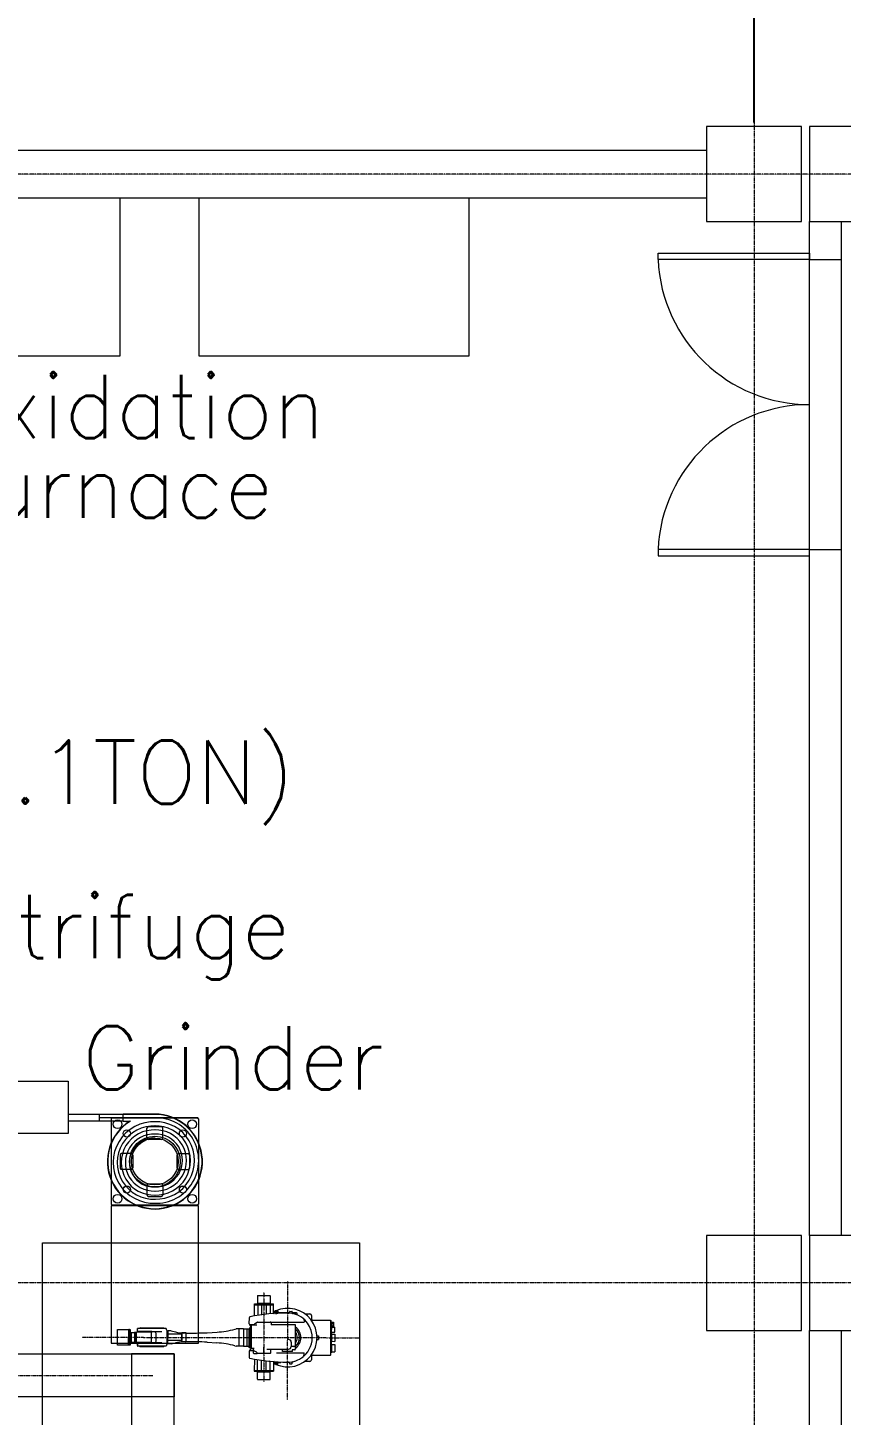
# Model space of a CAD drawing. Extents: x -59767 to 1106559, y -1290 to 1129522.
# Drawn here: x 117627 to 122758, y 295259 to 304019 of the extents above; entities that cross this region are included whole.
import ezdxf

# ---------------------------------------------------------------- set-up
doc = ezdxf.new("R2010")
doc.units = 0
doc.linetypes.add('CENTER', pattern=[2, 1.25, -0.25, 0.25, -0.25])
doc.layers.get('Defpoints').update_dxf_attribs({"linetype": 'CONTINUOUS', "lineweight": 9})
for name, color, linetype, lineweight in [('COLUMN', 2, 'CONTINUOUS', 9), ('TEXT', 3, 'CONTINUOUS', 9), ('WALL_200', 3, 'CONTINUOUS', 9), ('WALL_300', 7, 'CONTINUOUS', 9), ('중간선', 5, 'CONTINUOUS', 9), ('중심선', 1, 'CENTER', 9), ('치수선', 6, 'CONTINUOUS', 9)]:
    doc.layers.add(name, color=color, linetype=linetype, lineweight=lineweight)
doc.styles.get("Standard").update_dxf_attribs({"font": 'romans.shx', "bigfont": 'whtgtxt.shx'})
doc.dimstyles.new('ISO-25', dxfattribs={"dimscale": 200, "dimtxt": 3, "dimasz": 2.5, "dimexe": 1.25, "dimexo": 0.625, "dimtad": 1, "dimdec": 0, "dimdsep": 46, "dimtxsty": 'Standard', "dimcen": 2.5, "dimadec": 0, "dimazin": 0, "dimtp": 0.1, "dimtm": 0.1, "dimtfac": 0.6, "dimtdec": 0, "dimtmove": 0, "dimatfit": 3, "dimfxl": 1, "dimtvp": 1, "dimtolj": 1, "dimarcsym": 0})

# ---------------------------------------------------------------- blocks, each defined once
blk = doc.blocks.new('column600')
at = {"layer": 'COLUMN', "linetype": 'Continuous'}
blk.add_lwpolyline([(-300, -300), (300, -300), (300, 300), (-300, 300)], close=True, dxfattribs=at)
blk = doc.blocks.new('*D45')
at = {"layer": 'Defpoints', "color": 0}
for p in [(122858.2, 307586.5), (122208.2, 303294.9), (122858.2, 303294.9)]:
    blk.add_point(p, dxfattribs=at)
at = {"layer": '치수선', "color": 0, "lineweight": -2}
for p, q in [((122208.2, 303419.9), (122208.2, 307836.5)), ((122858.2, 303419.9), (122858.2, 307836.5)), ((121708.2, 307586.5), (121208.2, 307586.5)), ((122208.2, 307586.5), (122858.2, 307586.5)), ((123358.2, 307586.5), (125620.2, 307586.5))]:
    blk.add_line(p, q, dxfattribs=at)
at = {"layer": '치수선', "color": 0}
for points in [[(121708.2, 307503.2), (121708.2, 307669.9), (122208.2, 307586.5)], [(123358.2, 307669.9), (123358.2, 307503.2), (122858.2, 307586.5)]]:
    blk.add_solid(points, dxfattribs=at)
at = {"layer": '치수선', "color": 0, "insert": (124739.2, 308011.5), "char_height": 600, "attachment_point": 5}
blk.add_mtext('\\A1;650', dxfattribs=at)

msp = doc.modelspace()

# ---------------------------------------------------------------- linework, layer by layer
at = {"layer": 'TEXT', "lineweight": 9}
for p, q in [((122558.2, 302554.9), (122758.2, 302554.9)), ((122558.2, 300724.9), (122758.2, 300724.9))]:
    msp.add_line(p, q, dxfattribs=at)
for points in [[(122558.2, 302594.9), (122558.2, 302554.9), (121603.2, 302554.9), (121603.2, 302594.9)], [(122558.2, 300684.9), (122558.2, 300724.9), (121603.2, 300724.9), (121603.2, 300684.9)]]:
    msp.add_lwpolyline(points, close=True, dxfattribs=at)
for centre, start, end in [((122558.8, 302596.4), 182.489, 269.96179), ((122558.8, 300683.3), 90.03821, 177.511)]:
    msp.add_arc(centre, 956.5, start, end, dxfattribs=at)
at = {"layer": 'WALL_200', "ltscale": 0.5}
for points in [[(122758.2, 302794.9), (122758.2, 296394.9), (122558.2, 296394.9), (122558.2, 302794.9)], [(122758.2, 295794.9), (122758.2, 289394.9), (122558.2, 289394.9), (122558.2, 295794.9)]]:
    msp.add_lwpolyline(points, close=True, dxfattribs=at)
at = {"layer": 'WALL_300', "linetype": 'Continuous', "lineweight": 9}
for p, q in [((116508.2, 303244.9), (121908.2, 303244.9)), ((116508.2, 302944.9), (121908.2, 302944.9))]:
    msp.add_line(p, q, dxfattribs=at)
at = {"layer": '중간선'}
for p, q in [((118228.7, 297158.7), (117881.9, 297158.7)), ((118078.7, 297115.9), (118078.7, 297158.7)), ((118228.7, 297137.3), (118078.7, 297137.3)), ((118158.7, 297136), (118153.7, 297131)), ((118158.7, 297136), (118153.7, 297131)), ((118153.7, 297131), (118153.7, 296591)), ((118153.7, 297131), (118153.7, 296591)), ((118698.7, 297136), (118158.7, 297136)), ((118158.7, 297136), (118698.7, 297136)), ((118428.7, 297161), (118228.7, 297161)), ((118228.7, 297113.6), (118228.7, 297161)), ((118428.7, 297158.7), (118228.7, 297158.7)), ((118703.7, 297131), (118698.7, 297136)), ((118703.7, 297131), (118703.7, 296591)), ((118703.7, 297131), (118703.7, 296591)), ((118228.7, 297115.9), (117881.9, 297115.9)), ((118271, 297113.6), (118228.7, 297113.6)), ((118378.7, 297011), (118378.7, 297071)), ((118378.7, 297011), (118378.7, 297071)), ((118468.7, 297081), (118388.7, 297081)), ((118468.7, 297081), (118388.7, 297081)), ((118478.7, 297011), (118478.7, 297071)), ((118478.7, 297011), (118478.7, 297071)), ((118468.7, 297001), (118388.7, 297001)), ((118468.7, 297001), (118388.7, 297001)), ((118208.7, 296901), (118208.7, 296821)), ((118208.7, 296901), (118208.7, 296821)), ((118278.7, 296911), (118218.7, 296911)), ((118278.7, 296911), (118218.7, 296911)), ((118288.7, 296901), (118288.7, 296821)), ((118288.7, 296901), (118288.7, 296821)), ((118568.7, 296821), (118568.7, 296901)), ((118568.7, 296821), (118568.7, 296901)), ((118578.7, 296911), (118638.7, 296911)), ((118578.7, 296911), (118638.7, 296911)), ((118648.7, 296821), (118648.7, 296901)), ((118648.7, 296821), (118648.7, 296901)), ((118278.7, 296811), (118218.7, 296811)), ((118278.7, 296811), (118218.7, 296811)), ((118578.7, 296811), (118638.7, 296811)), ((118578.7, 296811), (118638.7, 296811)), ((118378.7, 296711), (118378.7, 296651)), ((118378.7, 296711), (118378.7, 296651)), ((118388.7, 296721), (118468.7, 296721)), ((118388.7, 296721), (118468.7, 296721)), ((118478.7, 296711), (118478.7, 296651)), ((118478.7, 296711), (118478.7, 296651)), ((118153.7, 296591), (118158.7, 296586)), ((118153.7, 296591), (118158.7, 296586)), ((118388.7, 296641), (118468.7, 296641)), ((118388.7, 296641), (118468.7, 296641)), ((118698.7, 296586), (118703.7, 296591)), ((118698.7, 296586), (118703.7, 296591)), ((118698.7, 296586), (118158.7, 296586)), ((118158.7, 296586), (118698.7, 296586)), ((119076.7, 296012.8), (119076.7, 295966.8)), ((119078.8, 296014.8), (119154.8, 296014.6)), ((119156.7, 296012.6), (119156.7, 295966.6)), ((119056.5, 295886.3), (119056.7, 295962.8)), ((119056.6, 295956.8), (119176.6, 295956.6)), ((119056.7, 295962.8), (119176.7, 295962.6)), ((119056.7, 295962.8), (119176.7, 295962.6)), ((119076.7, 295966.8), (119156.7, 295966.6)), ((119077.2, 295966.8), (119077.2, 295962.8)), ((119077.7, 295962.8), (119077.5, 295889.8)), ((119101.6, 295956.7), (119101.5, 295893.3)), ((119131.6, 295956.7), (119131.5, 295897)), ((119155.7, 295962.6), (119155.5, 295899.5)), ((119156.2, 295966.6), (119156.2, 295962.6)), ((119176.5, 295901.2), (119176.7, 295962.6)), ((119176.6, 295907.1), (119188.6, 295907.1)), ((119188.6, 295916.6), (119188.5, 295902.6)), ((119188.5, 295902.6), (119197.3, 295902.5)), ((119188.6, 295916.6), (119188.7, 295916.6)), ((119188.6, 295904.6), (119204.6, 295904.5)), ((119189.6, 295916.6), (119189.5, 295902.6)), ((119193.6, 295916.6), (119193.5, 295902.6)), ((119194.4, 295916.6), (119198.7, 295916.5)), ((119199.6, 295916.5), (119199.5, 295902.5)), ((119203.6, 295916.5), (119203.5, 295902.9)), ((119204.4, 295916.5), (119204.6, 295916.5)), ((119204.6, 295916.5), (119204.5, 295902.9)), ((119204.6, 295907), (119220, 295907)), ((119275.7, 295905.4), (119223.6, 295905.5)), ((119273.6, 295904.4), (119224.4, 295904.5)), ((119277.6, 295911.4), (119277.6, 295909.3)), ((119280.6, 295914.4), (119292.6, 295914.4)), ((119295.6, 295911.4), (119295.6, 295905.7)), ((119322.6, 295905.3), (119295.6, 295905.4)), ((119323.6, 295904.3), (119295.7, 295904.4)), ((119322.6, 295904.3), (119322.6, 295905.3)), ((119326.5, 295895), (119326.5, 295901.3)), ((119374.8, 295899.2), (119406.5, 295899.2)), ((118318.8, 295791.1), (118318.9, 295803)), ((118319, 295804.3), (118319.8, 295807)), ((118499.7, 295807.3), (118320.6, 295807.6)), ((118331.4, 295807.6), (118336.1, 295810.3)), ((118484.2, 295810), (118336.1, 295810.3)), ((118488.9, 295807.3), (118484.2, 295810)), ((118503.7, 295794.5), (118500.5, 295806.7)), ((118934, 295802.8), (118942.4, 295805)), ((118987.4, 295804.9), (118942.4, 295805)), ((118960.7, 295695), (118960.9, 295805)), ((118987.4, 295804.9), (118987.2, 295694.9)), ((118988.4, 295804.9), (118988.2, 295694.9)), ((118988.4, 295804.9), (118988.2, 295694.9)), ((118988.4, 295804.9), (119023.4, 295804.9)), ((119007.9, 295804.9), (119007.7, 295694.9)), ((119023.4, 295807.4), (119023.2, 295692.4)), ((119023.2, 295694.9), (119023.4, 295807.4)), ((119023.4, 295807.4), (119029.9, 295807.3)), ((119024.4, 295836.2), (119024.5, 295876)), ((119026.6, 295831.6), (119054.2, 295831.5)), ((119028, 295828.6), (119038.8, 295819.5)), ((119029.7, 295683.3), (119029.9, 295816.3)), ((119029.7, 295683.3), (119029.9, 295816.3)), ((119036.9, 295816.3), (119029.9, 295816.3)), ((119036.9, 295816.3), (119029.9, 295816.3)), ((119036.9, 295817.5), (119036.7, 295682.3)), ((119038.9, 295820.3), (119038.9, 295827.8)), ((119071.9, 295827.8), (119038.9, 295827.8)), ((119054.1, 295831.2), (119052.1, 295827.8)), ((119070.2, 295842), (119057.8, 295834.9)), ((119076.5, 295847.8), (119156.4, 295847.6)), ((119159.4, 295846.6), (119368.4, 295846.2)), ((119161.4, 295842.6), (119161.4, 295830.1)), ((119316.4, 295829.8), (119161.4, 295830.1)), ((119316.2, 295705.3), (119316.4, 295829.8)), ((119371.5, 295854.1), (119371.5, 295849.2)), ((119415.2, 295859.2), (119536.5, 295858.9)), ((119416.5, 295889.2), (119416.5, 295869.2)), ((119536.5, 295858.9), (119536.1, 295638.9)), ((119536.5, 295857.9), (119539.7, 295857.9)), ((119539.3, 295666.3), (119539.6, 295836.3)), ((119539.6, 295836.3), (119539.7, 295857.9)), ((119539.6, 295842.9), (119546.6, 295842.9)), ((119539.6, 295837.4), (119546.6, 295837.4)), ((119539.6, 295826.4), (119546.6, 295826.4)), ((119539.6, 295821), (119546.6, 295820.9)), ((119539.6, 295816.4), (119543.9, 295816.4)), ((119539.7, 295847.5), (119554.7, 295847.5)), ((119541.1, 295781.4), (119541.2, 295816.4)), ((119543.8, 295781.4), (119543.9, 295816.4)), ((119543.9, 295816.3), (119554.6, 295816.3)), ((119543.9, 295814.9), (119563.8, 295814.9)), ((119546.6, 295820.9), (119546.6, 295842.9)), ((119546.6, 295839.7), (119554.6, 295839.7)), ((119546.6, 295825.9), (119546.6, 295831.9)), ((119546.6, 295824.1), (119554.6, 295824.1)), ((119554.7, 295847.5), (119554.6, 295831.9)), ((119554.6, 295831.9), (119554.6, 295816.3)), ((119563.7, 295782.9), (119563.8, 295814.9)), ((118192.9, 295701.4), (118193.1, 295801.4)), ((118193.1, 295801.4), (118273.1, 295801.2)), ((118263.2, 295701.2), (118263.4, 295801.2)), ((118269.4, 295801.2), (118263.4, 295801.2)), ((118269.2, 295701.2), (118269.4, 295801.2)), ((118273.1, 295801.2), (118272.9, 295701.2)), ((118272.9, 295718.7), (118275.2, 295718.7)), ((118273, 295723.7), (118275.2, 295723.7)), ((118273.1, 295783.7), (118275.3, 295783.7)), ((118275.2, 295718.7), (118275.3, 295783.7)), ((118275.2, 295732.2), (118275.7, 295732.2)), ((118275.3, 295770.2), (118275.8, 295770.2)), ((118275.7, 295726.5), (118275.8, 295776)), ((118275.7, 295732.2), (118275.7, 295726.5)), ((118275.7, 295726.5), (118279.7, 295726.4)), ((118275.8, 295776), (118279.8, 295775.9)), ((118279.8, 295782.2), (118279.7, 295720.2)), ((118279.7, 295720.2), (118300.2, 295720.2)), ((118279.8, 295782.2), (118300.3, 295782.2)), ((118300.3, 295782.7), (118300.2, 295719.7)), ((118300.2, 295719.7), (118304.2, 295719.7)), ((118300.3, 295782.7), (118304.3, 295782.7)), ((118304.3, 295783.2), (118304.2, 295719.2)), ((118304.2, 295719.2), (118312.2, 295719.1)), ((118304.3, 295783.2), (118312.3, 295783.1)), ((118312.2, 295718.7), (118312.3, 295783.6)), ((118407.2, 295718.5), (118312.2, 295718.6)), ((118408.3, 295783.5), (118312.3, 295783.6)), ((118408.8, 295788), (118321.8, 295788.1)), ((118335.2, 295718.6), (118335.2, 295717.1)), ((118335.2, 295717.1), (118397.2, 295717)), ((118335.3, 295785.1), (118397.3, 295785)), ((118335.3, 295783.6), (118335.3, 295785.1)), ((118336.3, 295785.1), (118336.3, 295788.1)), ((118337, 295714.1), (118337, 295717.1)), ((118395.5, 295714), (118395.5, 295717)), ((118396.3, 295785), (118396.3, 295788)), ((118397.2, 295718.5), (118397.2, 295717)), ((118397.3, 295783.5), (118397.3, 295785)), ((118408.2, 295719.5), (118408.3, 295783.4)), ((118409.7, 295715.5), (118409.7, 295714)), ((118409.8, 295786.5), (118409.8, 295787)), ((118473.1, 295716.4), (118410.7, 295716.5)), ((118473.2, 295785.4), (118410.8, 295785.5)), ((118436.2, 295726.4), (118436.3, 295775.4)), ((118505.2, 295709), (118505.3, 295792.6)), ((118505.3, 295792.3), (118509.3, 295792.3)), ((118509.2, 295709.3), (118509.3, 295792.3)), ((118509.2, 295709.3), (118509.3, 295792.3)), ((118509.3, 295792.3), (118509.2, 295709.3)), ((118532.1, 295792.2), (118509.3, 295792.3)), ((118532, 295709.2), (118558.8, 295716.4)), ((118532.1, 295792.2), (118558.9, 295785)), ((118622.6, 295723.1), (118610.6, 295723.1)), ((118622.7, 295778.1), (118610.7, 295778.1)), ((118622.6, 295723.1), (118622.9, 295723.1)), ((118758.4, 295720.9), (118820.4, 295716.4)), ((118758.5, 295779.8), (118820.6, 295784)), ((118988.3, 295791.9), (118987.3, 295791.9)), ((119272.6, 295736.9), (119263.6, 295736.9)), ((119288.5, 295720.9), (119288.5, 295692.9)), ((119450.9, 295738.1), (119460.8, 295738.1)), ((119451, 295760.1), (119460.8, 295760.1)), ((119460.8, 295760.1), (119460.8, 295738.1)), ((119539.5, 295781.4), (119543.8, 295781.4)), ((119539.5, 295778.5), (119541.5, 295778.5)), ((119541.5, 295778.5), (119541.3, 295652.5)), ((119541.4, 295723.4), (119543.7, 295723.4)), ((119541.5, 295774.4), (119543.8, 295774.4)), ((119543.8, 295774.4), (119543.7, 295723.4)), ((119543.7, 295725.9), (119563.6, 295725.8)), ((119543.8, 295782.9), (119563.7, 295782.9)), ((119543.8, 295772), (119563.7, 295771.9)), ((119563.7, 295771.9), (119563.6, 295725.8)), ((118272.9, 295701.2), (118192.9, 295701.4)), ((118269.2, 295701.2), (118263.2, 295701.2)), ((118318.7, 295710.1), (118317.5, 295710.1)), ((118317.5, 295710.1), (118317.5, 295700.1)), ((118318.7, 295700.1), (118317.5, 295700.1)), ((118318.7, 295708.1), (118318.7, 295710.1)), ((118318.7, 295708.1), (118318.7, 295699.3)), ((118318.8, 295698), (118319.6, 295695.2)), ((118499.5, 295694.3), (118320.4, 295694.6)), ((118408.7, 295713), (118321.7, 295713.1)), ((118331.2, 295694.6), (118335.9, 295691.9)), ((118484, 295691.6), (118335.9, 295691.9)), ((118336.2, 295714.1), (118396.2, 295714)), ((118336.2, 295713.1), (118336.2, 295714.1)), ((118396.2, 295713), (118396.2, 295714)), ((118488.7, 295694.3), (118484, 295691.6)), ((118503.5, 295707.1), (118500.3, 295694.9)), ((118505.2, 295709.3), (118509.2, 295709.3)), ((118531.9, 295709.2), (118509.2, 295709.3)), ((118933.8, 295697.3), (118942.2, 295695)), ((118933.8, 295697.3), (118942.2, 295695)), ((118987.2, 295694.9), (118942.2, 295695)), ((118988.2, 295707.9), (118987.2, 295707.9)), ((118988.2, 295694.9), (119023.2, 295694.9)), ((118988.2, 295694.9), (119023.2, 295694.9)), ((119007.7, 295694.9), (119023.2, 295694.9)), ((119022.2, 295688.9), (119022.2, 295694.9)), ((119029.7, 295688.8), (119022.2, 295688.9)), ((119022.7, 295688.9), (119022.7, 295688.6)), ((119022.7, 295688.6), (119029.7, 295688.6)), ((119023.2, 295694.9), (119023.2, 295692.4)), ((119023.2, 295694.9), (119023.2, 295692.4)), ((119023.2, 295692.4), (119029.7, 295692.3)), ((119023.2, 295688.6), (119023.2, 295684.9)), ((119029.7, 295684.8), (119023.2, 295684.9)), ((119024.1, 295663.5), (119024, 295623.6)), ((119027.3, 295668.1), (119049.8, 295668.1)), ((119027.7, 295671.1), (119041.1, 295682.3)), ((119036.7, 295683.3), (119029.7, 295683.3)), ((119036.7, 295682.3), (119055.7, 295682.3)), ((119053.8, 295668.4), (119045.9, 295682.3)), ((119051.4, 295651.8), (119051.4, 295671.8)), ((119054.4, 295648.8), (119072.4, 295648.8)), ((119069.8, 295657.5), (119057.5, 295664.7)), ((119075.4, 295651.8), (119075.4, 295651.8)), ((119076.1, 295651.8), (119156.1, 295651.6)), ((119116.1, 295644.4), (119116.2, 295688.3)), ((119135.4, 295677.2), (119272.4, 295676.9)), ((119161.1, 295656.6), (119161.1, 295676.6)), ((119194.8, 295652.6), (119368.1, 295652.2)), ((119233.8, 295666), (119233.9, 295677.1)), ((119233.8, 295662.5), (119233.8, 295666)), ((119295.8, 295662.4), (119233.8, 295662.5)), ((119304.2, 295693.4), (119288.5, 295693.4)), ((119311.6, 295671.3), (119294.8, 295671.4)), ((119295.8, 295665.9), (119295.9, 295671.9)), ((119295.8, 295662.4), (119295.8, 295665.9)), ((119315.8, 295686.3), (119315.9, 295702)), ((119371.1, 295644.4), (119371.1, 295649.2)), ((119414.8, 295639.2), (119536.1, 295638.9)), ((119416.1, 295629.2), (119416, 295609.2)), ((119536.1, 295639.9), (119539.3, 295639.9)), ((119539.3, 295639.9), (119539.3, 295666.3)), ((119539.3, 295652.5), (119541.3, 295652.5)), ((119541.3, 295657.4), (119543.6, 295657.4)), ((119541.4, 295708.4), (119543.7, 295708.4)), ((119543.7, 295708.4), (119543.6, 295657.4)), ((119543.6, 295659.9), (119563.5, 295659.8)), ((119543.7, 295706), (119563.6, 295705.9)), ((119563.6, 295705.9), (119563.5, 295659.8)), ((119056, 295613.3), (119055.9, 295536.8)), ((119055.9, 295542.8), (119175.9, 295542.6)), ((119076.9, 295536.8), (119077, 295609.7)), ((119100.9, 295542.7), (119101, 295606.1)), ((119130.9, 295542.7), (119131, 295602.3)), ((119154.9, 295536.6), (119155, 295599.8)), ((119176, 295598), (119175.9, 295536.6)), ((119176, 295592.1), (119188, 295592.1)), ((119188, 295596.6), (119196.7, 295596.5)), ((119188, 295582.6), (119188, 295596.6)), ((119188, 295594.6), (119204, 295594.5)), ((119188, 295582.6), (119188.1, 295582.6)), ((119189, 295582.6), (119189, 295596.6)), ((119193, 295582.6), (119193, 295596.6)), ((119193.8, 295582.6), (119198.1, 295582.5)), ((119199, 295582.5), (119199, 295596.5)), ((119203, 295582.5), (119203, 295596.2)), ((119203.8, 295582.5), (119204, 295582.5)), ((119204, 295582.5), (119204, 295596.1)), ((119204, 295592), (119219.5, 295592)), ((119277, 295587.4), (119277, 295589.5)), ((119280, 295584.4), (119292, 295584.4)), ((119295, 295587.4), (119295, 295593)), ((119406, 295599.2), (119374.3, 295599.2)), ((119055.9, 295536.8), (119175.9, 295536.6)), ((119055.9, 295536.8), (119175.9, 295536.6)), ((119156.4, 295536.6), (119075.4, 295536.8)), ((119075.8, 295486.8), (119075.9, 295532.8)), ((119075.9, 295532.8), (119155.9, 295532.6)), ((119076.4, 295532.8), (119076.4, 295536.8)), ((119077.8, 295484.8), (119153.8, 295484.6)), ((119155.4, 295532.6), (119155.4, 295536.6)), ((119155.8, 295486.6), (119155.9, 295532.6))]:
    msp.add_line(p, q, dxfattribs=at)
for points in [[(118208.2, 301944.9), (116508.2, 301944.9), (116508.2, 302944.9), (118208.2, 302944.9)], [(120408.2, 301944.9), (118708.2, 301944.9), (118708.2, 302944.9), (120408.2, 302944.9)], [(117881.9, 297038.4), (117475.6, 297038.4), (117475.6, 297368.5), (117881.9, 297368.5)], [(118703.7, 296581.5), (118153.7, 296581.5), (118153.7, 295713.8), (118703.7, 295713.8)], [(119718.7, 296348.6), (119718.7, 295148.6), (117718.7, 295148.6), (117718.7, 296348.6)], [(118597.8, 295773.3), (118597.8, 295731.2), (118509.5, 295731.4), (118509.6, 295773.4)], [(118624.6, 295780.9), (118624.5, 295723.5), (118597.7, 295723.6), (118597.9, 295780.9)], [(108766.6, 295645.9), (118550.2, 295645.9), (118550.2, 295375.9), (108766.6, 295375.9)], [(118550.2, 295645.9), (118280.2, 295645.9), (118280.2, 293806.6), (118550.2, 293806.6)]]:
    msp.add_lwpolyline(points, close=True, dxfattribs=at)
msp.add_lwpolyline([(119311.6, 295671.4), (119312.2, 295671.5), (119312.7, 295671.9), (119313.2, 295672.5), (119313.7, 295673.4), (119314.2, 295674.4), (119314.6, 295675.7), (119314.9, 295677.2), (119315.3, 295678.8), (119315.5, 295680.6), (119315.7, 295682.5), (119315.8, 295684.4), (119315.8, 295686.4)], dxfattribs=at)
for centre, radius in [((118193.7, 297096), 27.5), ((118193.7, 297096), 27.5), ((118663.7, 297096), 27.5), ((118663.7, 297096), 27.5), ((118251.4, 297038.3), 22.5), ((118251.4, 297037.8), 22.5), ((118605.4, 297038.3), 22.5), ((118605.4, 297037.8), 22.5), ((118428.7, 296861), 160.1), ((118428.7, 296861), 147.7), ((118251.4, 296684.3), 22.5), ((118251.4, 296683.8), 22.5), ((118605.4, 296684.3), 22.5), ((118605.4, 296683.8), 22.5), ((118193.7, 296626), 27.5), ((118193.7, 296626), 27.5), ((118663.7, 296626), 27.5), ((118663.7, 296626), 27.5)]:
    msp.add_circle(centre, radius, dxfattribs=at)
for centre, radius, start, end in [((118428.7, 296861), 300, 121.85465, 90), ((118428.7, 296861), 297.7, 121.13553, 90), ((118435.1, 296867.5), 270, 267.79704, 91.36347), ((118422.3, 296854.6), 257.1, 87.02187, 272.37341), ((118422.3, 296854.6), 231.4, 87.02187, 272.37341), ((118422.3, 296854.6), 205.7, 87.02187, 272.37341), ((118422.3, 296854.6), 180, 87.02187, 272.37341), ((118388.7, 297071), 10, 90, 180), ((118388.7, 297071), 10, 90, 180), ((118435.1, 296867.5), 244.2, 267.79704, 92.20296), ((118435.1, 296867.5), 218.5, 267.79704, 92.20296), ((118435.1, 296867.5), 192.8, 267.79704, 92.20296), ((118435.1, 296867.5), 167.1, 267.79704, 92.20296), ((118468.7, 297071), 10, 0, 90), ((118468.7, 297071), 10, 0, 90), ((118422.3, 296854.6), 154.3, 87.02187, 272.37341), ((118388.7, 297011), 10, 180, 270), ((118388.7, 297011), 10, 180, 270), ((118468.7, 297011), 10, 270, 0), ((118468.7, 297011), 10, 270, 0), ((118218.7, 296901), 10, 90, 180), ((118218.7, 296901), 10, 90, 180), ((118278.7, 296901), 10, 0, 90), ((118278.7, 296901), 10, 0, 90), ((118578.7, 296901), 10, 90, 180), ((118578.7, 296901), 10, 90, 180), ((118638.7, 296901), 10, 0, 90), ((118638.7, 296901), 10, 0, 90), ((118218.7, 296821), 10, 180, 270), ((118218.7, 296821), 10, 180, 270), ((118278.7, 296821), 10, 270, 0), ((118278.7, 296821), 10, 270, 0), ((118578.7, 296821), 10, 180, 270), ((118578.7, 296821), 10, 180, 270), ((118638.7, 296821), 10, 270, 0), ((118638.7, 296821), 10, 270, 0), ((118388.7, 296711), 10, 90, 180), ((118388.7, 296711), 10, 90, 180), ((118468.7, 296711), 10, 0, 90), ((118468.7, 296711), 10, 0, 90), ((118388.7, 296651), 10, 180, 270), ((118388.7, 296651), 10, 180, 270), ((118468.7, 296651), 10, 270, 0), ((118468.7, 296651), 10, 270, 0), ((119078.7, 296012.8), 2, 89.89684, 179.89685), ((119154.7, 296012.6), 2, 359.89685, 89.89684), ((119264.4, 294704.4), 1200, 89.89681, 101.33593), ((119266.3, 295749.4), 185, 114.24309, 119.00674), ((119180.6, 295906.5), 5, 216.76673, 273.98948), ((119188.7, 295917.6), 1, 269.89683, 340.42561), ((119191.6, 295916.6), 2, 19.36805, 160.42561), ((119266.3, 295749.4), 185, 245.87323, 113.92043), ((119194.4, 295917.6), 1, 199.36805, 269.89683), ((119198.7, 295917.5), 1, 269.89683, 340.42561), ((119201.6, 295916.5), 2, 19.36805, 160.42561), ((119204.4, 295917.5), 1, 199.36805, 269.89683), ((119220, 295902), 5, 20.63442, 89.89684), ((119266.3, 295749.4), 155, 85.62258, 89.89684), ((119272.6, 295909.3), 5, 267.74776, 359.89684), ((119280.6, 295911.4), 3, 89.89678, 179.89681), ((119266.3, 295749.4), 155, 6.65315, 85.62258), ((119292.6, 295911.4), 3, 359.89684, 89.89678), ((119300.6, 295905.7), 5, 179.89681, 257.62793), ((119323.5, 295901.3), 3, 359.89684, 89.89684), ((119331.5, 295895), 5, 179.89684, 245.10297), ((119406.5, 295889.2), 10, 359.89684, 89.89684), ((118323.9, 295803), 5, 164.8969, 179.89682), ((118320.6, 295806.8), 0.8, 89.89684, 164.8971), ((118499.7, 295806.5), 0.8, 14.89683, 89.89684), ((118779.8, 296382.6), 600, 273.89684, 284.89686), ((119034.4, 295836.2), 10, 179.89681, 229.89662), ((119029.5, 295876.1), 5, 101.33593, 179.89681), ((119035.9, 295820.3), 3, 289.36798, 359.89679), ((119062.8, 295826.2), 10, 119.89688, 150.16202), ((119068.7, 295844.6), 3, 299.89685, 346.4647), ((119076.4, 295842.8), 5, 89.89684, 166.46467), ((119156.4, 295842.6), 5, 359.89682, 89.89685), ((119266.3, 295749.4), 83, 306.54686, 52.85414), ((119266.3, 295749.4), 74.5, 311.70786, 47.74161), ((119351.5, 295854.1), 20, 359.89684, 50.87402), ((119368.5, 295849.2), 3, 269.89683, 359.89684), ((119426.5, 295869.1), 10, 179.89684, 269.89683), ((118321.8, 295791.1), 3, 179.89684, 269.89683), ((118407.2, 295719.5), 1, 269.89683, 359.89684), ((118408.8, 295787), 1, 359.89683, 89.89684), ((118410.7, 295715.5), 1, 89.89684, 179.89682), ((118410.8, 295786.5), 1, 179.89684, 269.89683), ((118426.2, 295726.4), 10, 269.89683, 359.89684), ((118426.3, 295775.4), 10, 359.89683, 89.89684), ((118506.6, 295795.3), 3, 194.89688, 245.28455), ((118610.2, 295523.1), 200, 89.89684, 104.89683), ((118611, 295978.1), 200, 254.89684, 269.89683), ((118614.1, 290991.3), 4731.8, 88.25238, 89.89704), ((118631.3, 300509.8), 4731.8, 269.89663, 271.54128), ((118777.5, 295118), 600, 74.89684, 85.89683), ((119272.5, 295720.9), 16, 359.89683, 89.89684), ((119266.3, 295749.4), 60.5, 325.63227, 34.16139), ((119266.3, 295749.4), 155, 310.72904, 6.65316), ((118321.7, 295710.1), 3, 89.89684, 179.89684), ((118323.7, 295699.3), 5, 179.89684, 194.89677), ((118320.4, 295695.4), 0.8, 194.89656, 269.89683), ((118408.7, 295714), 1, 269.89683, 359.89684), ((118499.5, 295695.1), 0.8, 269.89683, 344.89685), ((118506.4, 295706.3), 3, 114.50913, 164.89679), ((119034.1, 295663.5), 10, 129.89704, 179.89684), ((119054.4, 295671.8), 3, 167.43029, 179.89684), ((119054.4, 295651.8), 3, 179.89684, 269.89683), ((119062.5, 295673.3), 10, 209.63164, 239.89678), ((119068.3, 295654.9), 3, 13.32898, 59.89681), ((119076.1, 295656.8), 5, 193.32898, 269.89683), ((119072.4, 295651.8), 3, 269.89683, 359.89684), ((119156.1, 295656.6), 5, 269.89681, 359.89684), ((119156.1, 295676.6), 5, 359.89687, 5.65186), ((119266.3, 295749.4), 155, 269.89683, 308.91964), ((119272.5, 295692.9), 16, 269.89675, 359.89684), ((119304.2, 295705.4), 12, 269.89683, 359.89684), ((119351.1, 295644.4), 20, 308.91964, 359.89684), ((119368.1, 295649.2), 3, 359.89684, 89.89684), ((119426.1, 295629.1), 10, 89.89684, 179.89684), ((119029, 295623.6), 5, 179.89684, 258.45774), ((119268.2, 296794.4), 1200, 258.45774, 269.89683), ((119152, 295595), 5, 53.02692, 84.4682), ((119180, 295592.6), 5, 85.80419, 143.02693), ((119266.3, 295749.4), 185, 240.78692, 245.55057), ((119188.1, 295581.6), 1, 19.36805, 89.89684), ((119191, 295582.6), 2, 199.36805, 340.42561), ((119193.8, 295581.6), 1, 89.89684, 160.42561), ((119198.1, 295581.5), 1, 19.36805, 89.89684), ((119201, 295582.5), 2, 199.36805, 340.42561), ((119203.8, 295581.5), 1, 89.89684, 160.42561), ((119219.5, 295597), 5, 269.89683, 339.15924), ((119272, 295589.5), 5, 359.89684, 92.04591), ((119280, 295587.4), 3, 179.89684, 269.89686), ((119292, 295587.4), 3, 269.89686, 359.89684), ((119300, 295593), 5, 102.16574, 179.89684), ((119406, 295609.2), 10, 269.89683, 359.89684), ((119077.8, 295486.8), 2, 179.89681, 269.89683), ((119153.8, 295486.6), 2, 269.89683, 359.89685)]:
    msp.add_arc(centre, radius, start, end, dxfattribs=at)
at = {"layer": '중심선'}
for p, q in [((122208.2, 303942.2), (122208.2, 267094.9)), ((154858.2, 303094.9), (62208.2, 303094.9)), ((154858.2, 296094.9), (62208.2, 296094.9)), ((108631.6, 295511), (118415.2, 295511))]:
    msp.add_line(p, q, dxfattribs=at)
at = {"layer": '중심선', "color": 1, "linetype": 'CENTER'}
for p, q in [((119265.6, 295356.4), (119266.9, 296103.4)), ((119116.8, 296037), (119115.8, 295470.2)), ((117969, 295751.8), (119718.7, 295748.6))]:
    msp.add_line(p, q, dxfattribs=at)

# ---------------------------------------------------------------- block references
at = {"layer": 'COLUMN', "linetype": 'Continuous'}
for p in [(122208.2, 303094.9), (122858.2, 303094.9), (122208.2, 296094.9), (122858.2, 296094.9)]:
    msp.add_blockref('column600', p, dxfattribs=at)

# ---------------------------------------------------------------- texts
at = {"layer": 'TEXT', "lineweight": 9}
for s, p in [('Oxidation', (117050.7, 301427.2)), ('Furnace', (117050.7, 300924.2)), ('Air Balance Lift(0.1TON)', (112794.1, 299119.3)), ('Centrifuge', (116557.5, 298144.2)), ('Grinder', (117970, 297316.4))]:
    msp.add_text(s, height=400, dxfattribs=at).set_placement(p)

# ---------------------------------------------------------------- dimensions: what is measured, and where the dimension line sits
at = {"layer": '치수선'}
dim = msp.add_linear_dim(base=(122858.2, 307586.5), p1=(122208.2, 303294.9), p2=(122858.2, 303294.9), dimstyle='ISO-25', dxfattribs=at)
dim.commit()
dim.dimension.update_dxf_attribs({"geometry": '*D45', "text_midpoint": (124739.2, 308011.5)})

doc.saveas('drawing.dxf')
